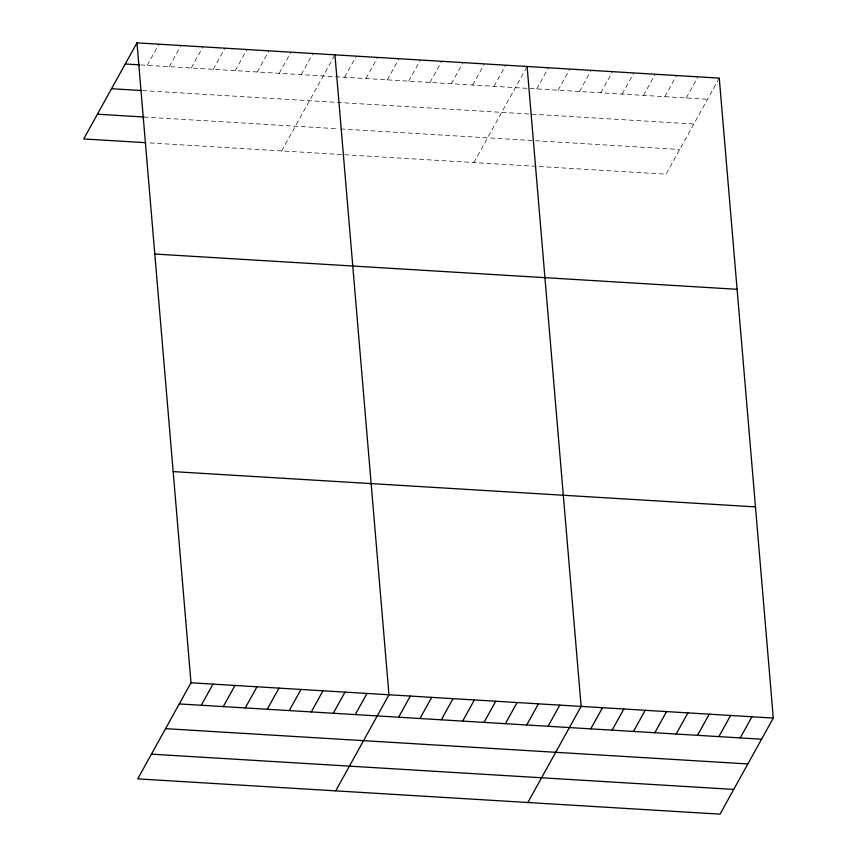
<?xml version="1.0" encoding="UTF-8"?>
<svg xmlns="http://www.w3.org/2000/svg" width="857" height="857" viewBox="0 0 857 857"><rect width="100%" height="100%" fill="white"/><g stroke="black" fill="none" stroke-linecap="round" stroke-linejoin="round"><path stroke-width="0.64" stroke-dasharray="4.29 3.21" d="M147.254 65.325L158.963 44.178M169.247 66.653L180.966 45.517M191.24 67.992L202.959 46.846M213.243 69.321L224.963 48.185M235.236 70.649L246.955 49.513M257.239 71.988L268.959 50.842M279.232 73.316L290.952 52.181M301.236 74.655L312.955 53.509M281.685 150.928L334.337 55.951M344.578 77.28L356.298 56.133M365.939 78.565L377.648 57.43M387.289 79.862L399.008 58.726M408.639 81.158L420.358 60.011M429.989 82.454L441.709 61.308M451.339 83.74L463.059 62.604M472.689 85.036L484.409 63.9M494.039 86.332L505.759 65.186M473.846 162.573L527.109 66.482M536.739 88.914L548.459 67.778M558.089 90.21L569.809 69.063M579.439 91.506L591.159 70.36M600.789 92.792L612.509 71.656M622.15 94.088L633.859 72.952M643.5 95.384L655.219 74.238M664.85 96.68L676.569 75.534M686.2 97.966L697.919 76.83M719.269 78.126L666.007 174.207L147.115 142.776M140.784 64.928L707.55 99.262M142.594 90.606L693.838 123.997M143.997 117.023L338.097 128.786M340.765 128.946L679.719 149.472"/><path stroke-width="1.29" d="M136.97 42.85L190.993 682.793L137.731 778.874L720.03 814.15L773.293 718.059L719.269 78.126L136.97 42.85L83.707 138.941L145.819 142.701M201.277 705.268L212.997 684.122M223.27 706.596L234.989 685.461M245.273 707.936L256.993 686.789M267.266 709.264L278.986 688.117M289.27 710.592L300.978 689.457M311.262 711.931L322.982 690.785M333.266 713.26L344.975 692.124M355.259 714.588L366.978 693.452M335.719 790.872L388.971 694.781L334.948 54.837M398.612 717.223L410.321 696.077M419.962 718.509L431.682 697.373M441.312 719.805L453.032 698.669M462.662 721.101L474.382 699.955M484.012 722.387L495.732 701.251M505.362 723.683L517.082 702.547M526.712 724.979L538.432 703.833M548.062 726.275L559.782 705.129M527.869 802.506L581.132 706.425L527.109 66.482M590.762 728.857L602.482 707.721M612.112 730.153L623.832 709.007M633.473 731.449L645.182 710.303M654.823 732.735L666.542 711.599M676.173 734.031L687.892 712.895M697.523 735.327L709.242 714.181M718.873 736.613L730.592 715.477M740.223 737.909L751.943 716.773M125.251 63.986L139.487 64.853M111.539 88.721L141.309 90.521M97.419 114.206L143.997 117.023M154.796 254.036L737.095 289.302M173.168 471.607L755.467 506.883M190.993 682.793L773.293 718.059M179.274 703.929L761.573 739.205M165.562 728.664L747.861 763.941M151.443 754.149L733.742 789.415"/></g></svg>
